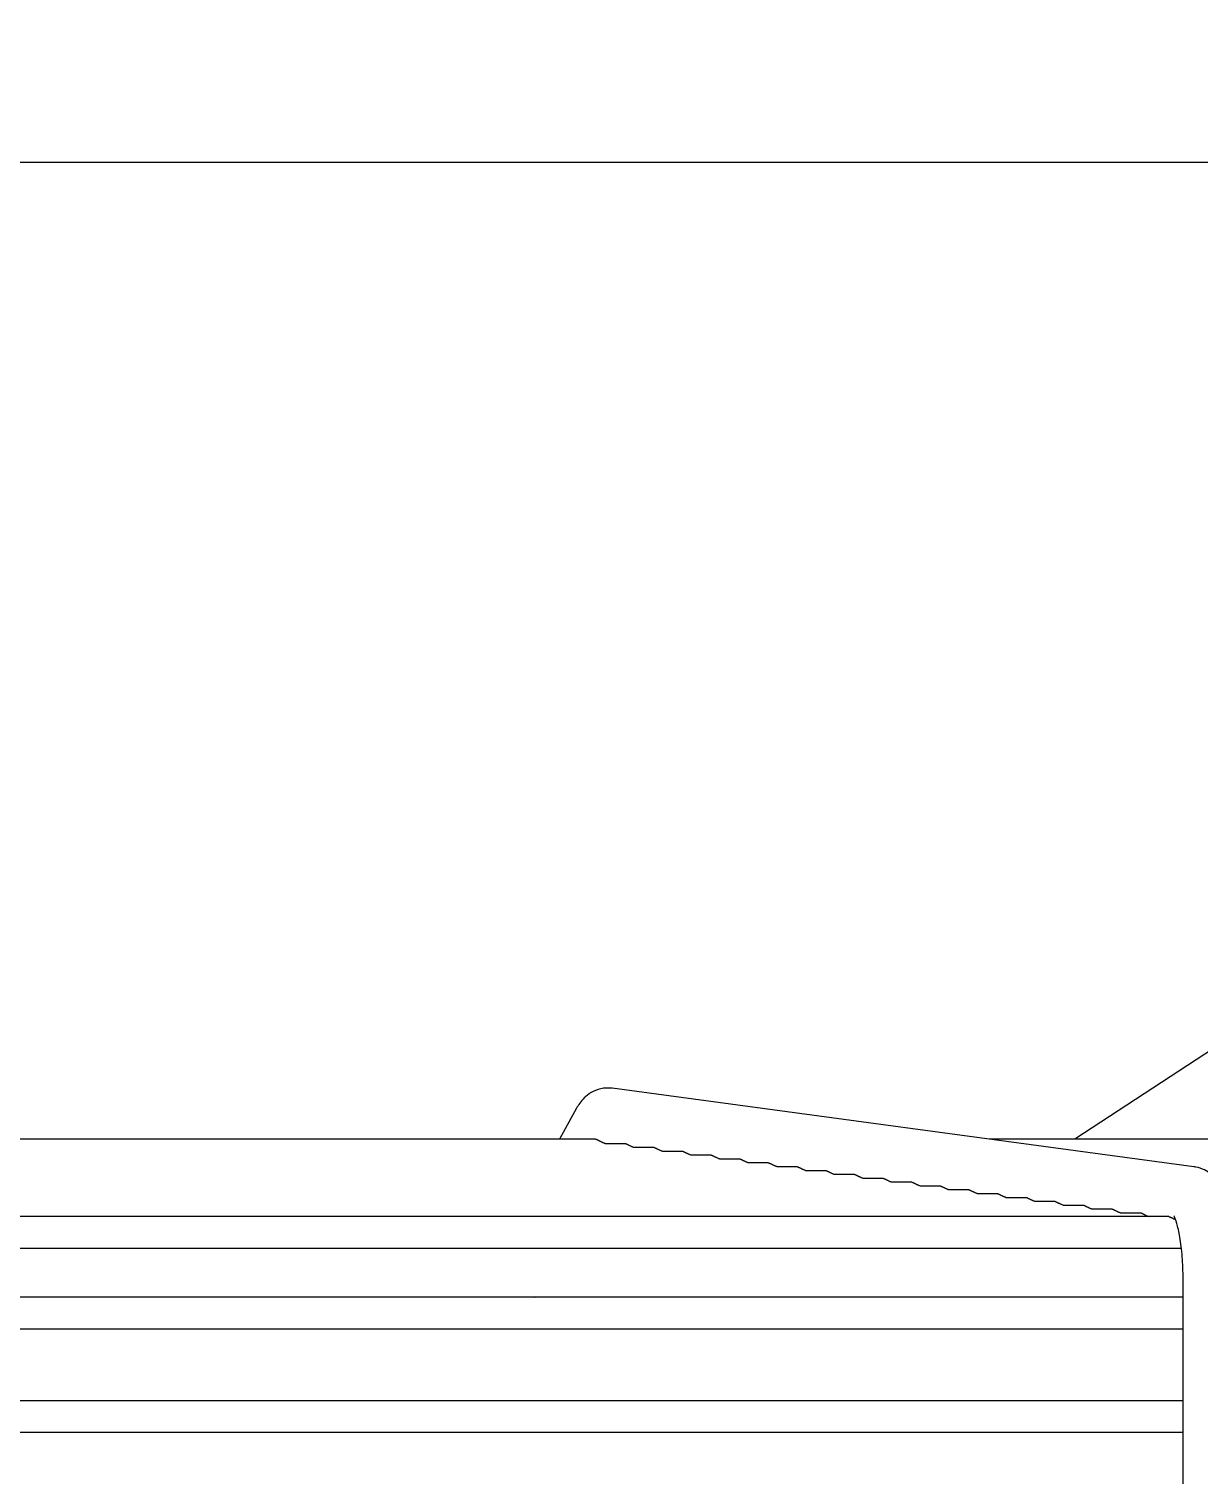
# Model space of a CAD drawing. Header units: millimetres. Extents: x 16200 to 32328, y 18593 to 29476.
# Drawn here: x 16529.76 to 16533.85, y 18986.1 to 18991.16 of the extents above; entities that cross this region are included whole.
import ezdxf

# ---------------------------------------------------------------- set-up
doc = ezdxf.new("R2010")
doc.units = ezdxf.units.MM
doc.header["$LTSCALE"] = 5
doc.layers.add('UNIT', color=6, linetype='Continuous')
doc.styles.add('SUBMITTAL', font='romans.shx', dxfattribs={"width": 0.75})
doc.dimstyles.new('SUBMITTAL', dxfattribs={"dimtxt": 0.09375, "dimasz": 0.09375, "dimexe": 0.03125, "dimexo": 0.0625, "dimgap": 0.0625, "dimtad": 0, "dimdec": 4, "dimzin": 4, "dimdsep": 46, "dimlunit": 4, "dimtxsty": 'SUBMITTAL', "dimcen": 0.09375, "dimclre": 6, "dimadec": 0, "dimazin": 0, "dimtfac": 1, "dimtdec": 0, "dimtofl": 0, "dimtmove": 0, "dimatfit": 3, "dimfxl": 0, "dimfrac": 2, "dimtolj": 1, "dimtzin": 4, "dimarcsym": 0})

msp = doc.modelspace()

# ---------------------------------------------------------------- linework, layer by layer
at = {"layer": 'UNIT'}
for p, q in [((16524.6977, 18990.6942), (16534.7771, 18990.6942)), ((16534.3524, 18987.8889), (16533.4155, 18987.2749)), ((16533.8322, 18987.1783), (16531.7967, 18987.4529)), ((16531.6719, 18987.383), (16531.6119, 18987.2749)), ((16531.7387, 18987.2749), (16527.7361, 18987.2749)), ((16531.7722, 18987.2601), (16531.8406, 18987.2601)), ((16531.8721, 18987.2466), (16531.9408, 18987.2466)), ((16531.9723, 18987.2331), (16532.041, 18987.2331)), ((16534.6216, 18987.2749), (16533.116, 18987.2749)), ((16532.0725, 18987.2196), (16532.1412, 18987.2196)), ((16532.1727, 18987.2061), (16532.2416, 18987.2061)), ((16532.2729, 18987.1926), (16532.3417, 18987.1926)), ((16532.3731, 18987.1791), (16532.4419, 18987.1791)), ((16532.4732, 18987.1657), (16532.5421, 18987.1657)), ((16532.5734, 18987.1522), (16532.6424, 18987.1522)), ((16532.6736, 18987.1387), (16532.7426, 18987.1387)), ((16532.7738, 18987.1252), (16532.8428, 18987.1252)), ((16532.874, 18987.1117), (16532.943, 18987.1117)), ((16532.9742, 18987.0982), (16533.0433, 18987.0982)), ((16533.0743, 18987.0847), (16533.1435, 18987.0847)), ((16533.1745, 18987.0712), (16533.2437, 18987.0712)), ((16533.2747, 18987.0577), (16533.3439, 18987.0577)), ((16533.3749, 18987.0442), (16533.4442, 18987.0442)), ((16533.4751, 18987.0307), (16533.5444, 18987.0307)), ((16533.7448, 18987.0037), (16525.7299, 18987.0037)), ((16533.5753, 18987.0172), (16533.6446, 18987.0172)), ((16525.6863, 18986.8935), (16533.7885, 18986.8935)), ((16533.7943, 18984.3163), (16533.7943, 18986.7856)), ((16533.7943, 18986.7218), (16525.6804, 18986.7218)), ((16533.0157, 18986.7232), (16533.0157, 18986.7218)), ((16525.6804, 18986.6115), (16533.7943, 18986.6115)), ((16533.7943, 18986.3596), (16525.6804, 18986.3596)), ((16525.6804, 18986.2493), (16533.7943, 18986.2493))]:
    msp.add_line(p, q, dxfattribs=at)
for centre, start, end in [((16530.8925, 18986.73), 353.9901, 355.0051), ((16531.6799, 18986.73), 184.9949, 186.0099)]:
    msp.add_arc(centre, 0.0787, start, end, dxfattribs=at)
for major_axis, start_param, end_param in [((-0.0861, 0.0478), 1.366612, 1.389255), ((0.0861, -0.0478), 6.024051, 6.046695)]:
    msp.add_ellipse((16531.4538, 18986.7872), major_axis=major_axis, ratio=0.875426, start_param=start_param, end_param=end_param, dxfattribs=at)
for points, knots in [([(16531.7967, 18987.4529), (16531.7835, 18987.4547), (16531.7694, 18987.454), (16531.7438, 18987.4482), (16531.7323, 18987.4432), (16531.7133, 18987.4319), (16531.7056, 18987.4256), (16531.6929, 18987.4132), (16531.6877, 18987.407), (16531.6789, 18987.3949), (16531.6752, 18987.389), (16531.6719, 18987.3831), (16531.6719, 18987.383), (16531.6719, 18987.383)], [3.1066861, 3.1066861, 3.1066861, 3.1066861, 3.1999885, 3.1999885, 3.2942363, 3.2942363, 3.388484, 3.388484, 3.4827318, 3.4827318, 3.5769796, 3.5769796, 3.577925, 3.577925, 3.577925, 3.577925]), ([(16531.7387, 18987.2749), (16531.7387, 18987.2749), (16531.7387, 18987.2749), (16531.7388, 18987.2749), (16531.739, 18987.2749), (16531.7392, 18987.2748), (16531.7395, 18987.2748), (16531.7398, 18987.2747), (16531.7402, 18987.2746), (16531.7406, 18987.2745), (16531.7409, 18987.2744), (16531.7413, 18987.2742), (16531.7418, 18987.2741), (16531.7422, 18987.2739), (16531.7427, 18987.2737), (16531.7432, 18987.2734), (16531.7438, 18987.2732), (16531.7443, 18987.273), (16531.7449, 18987.2727), (16531.7455, 18987.2724), (16531.7461, 18987.2721), (16531.7468, 18987.2717), (16531.7475, 18987.2714), (16531.7482, 18987.2711), (16531.7489, 18987.2707), (16531.7497, 18987.2703), (16531.7505, 18987.2699), (16531.7513, 18987.2695), (16531.7521, 18987.2691), (16531.753, 18987.2686), (16531.7539, 18987.2682), (16531.7548, 18987.2677), (16531.7558, 18987.2672), (16531.7568, 18987.2667), (16531.7578, 18987.2662), (16531.7589, 18987.2657), (16531.76, 18987.2652), (16531.7611, 18987.2647), (16531.7622, 18987.2642), (16531.7634, 18987.2636), (16531.7646, 18987.2631), (16531.7659, 18987.2626), (16531.7672, 18987.262), (16531.7685, 18987.2615), (16531.7699, 18987.261), (16531.7713, 18987.2605), (16531.7716, 18987.2603), (16531.7719, 18987.2602), (16531.7722, 18987.2601)], [0.4847824, 0.4847824, 0.4847824, 0.4847824, 0.4878049, 0.4878049, 0.4878049, 0.5121951, 0.5121951, 0.5121951, 0.5365854, 0.5365854, 0.5365854, 0.5609756, 0.5609756, 0.5609756, 0.5853659, 0.5853659, 0.5853659, 0.6097561, 0.6097561, 0.6097561, 0.6341463, 0.6341463, 0.6341463, 0.6585366, 0.6585366, 0.6585366, 0.6829268, 0.6829268, 0.6829268, 0.7073171, 0.7073171, 0.7073171, 0.7317073, 0.7317073, 0.7317073, 0.7560976, 0.7560976, 0.7560976, 0.7804878, 0.7804878, 0.7804878, 0.804878, 0.804878, 0.804878, 0.8292683, 0.8292683, 0.8292683, 0.834397, 0.834397, 0.834397, 0.834397]), ([(16531.8406, 18987.2601), (16531.8406, 18987.2601), (16531.8406, 18987.2601), (16531.8407, 18987.2601), (16531.8409, 18987.2601), (16531.8411, 18987.2601), (16531.8414, 18987.26), (16531.8417, 18987.26), (16531.8421, 18987.2599), (16531.8424, 18987.2598), (16531.8428, 18987.2596), (16531.8432, 18987.2595), (16531.8436, 18987.2593), (16531.844, 18987.2592), (16531.8445, 18987.259), (16531.845, 18987.2588), (16531.8455, 18987.2585), (16531.8461, 18987.2583), (16531.8466, 18987.258), (16531.8472, 18987.2578), (16531.8478, 18987.2575), (16531.8485, 18987.2572), (16531.8491, 18987.2569), (16531.8498, 18987.2565), (16531.8506, 18987.2562), (16531.8513, 18987.2558), (16531.852, 18987.2554), (16531.8529, 18987.255), (16531.8537, 18987.2546), (16531.8545, 18987.2542), (16531.8554, 18987.2538), (16531.8563, 18987.2534), (16531.8572, 18987.2529), (16531.8582, 18987.2524), (16531.8592, 18987.252), (16531.8602, 18987.2515), (16531.8613, 18987.251), (16531.8624, 18987.2505), (16531.8635, 18987.25), (16531.8647, 18987.2495), (16531.8659, 18987.249), (16531.8671, 18987.2485), (16531.8684, 18987.248), (16531.8696, 18987.2476), (16531.8708, 18987.2471), (16531.8721, 18987.2466)], [0.4842301, 0.4842301, 0.4842301, 0.4842301, 0.4878049, 0.4878049, 0.4878049, 0.5121951, 0.5121951, 0.5121951, 0.5365854, 0.5365854, 0.5365854, 0.5609756, 0.5609756, 0.5609756, 0.5853659, 0.5853659, 0.5853659, 0.6097561, 0.6097561, 0.6097561, 0.6341463, 0.6341463, 0.6341463, 0.6585366, 0.6585366, 0.6585366, 0.6829268, 0.6829268, 0.6829268, 0.7073171, 0.7073171, 0.7073171, 0.7317073, 0.7317073, 0.7317073, 0.7560976, 0.7560976, 0.7560976, 0.7804878, 0.7804878, 0.7804878, 0.804878, 0.804878, 0.804878, 0.8279727, 0.8279727, 0.8279727, 0.8279727]), ([(16531.9408, 18987.2466), (16531.9408, 18987.2466), (16531.9409, 18987.2466), (16531.9409, 18987.2466), (16531.9411, 18987.2466), (16531.9414, 18987.2466), (16531.9417, 18987.2465), (16531.942, 18987.2465), (16531.9423, 18987.2464), (16531.9426, 18987.2463), (16531.943, 18987.2461), (16531.9434, 18987.246), (16531.9438, 18987.2458), (16531.9443, 18987.2457), (16531.9447, 18987.2455), (16531.9452, 18987.2453), (16531.9458, 18987.245), (16531.9463, 18987.2448), (16531.9469, 18987.2445), (16531.9474, 18987.2443), (16531.9481, 18987.244), (16531.9487, 18987.2437), (16531.9494, 18987.2433), (16531.9501, 18987.243), (16531.9508, 18987.2427), (16531.9515, 18987.2423), (16531.9523, 18987.2419), (16531.9531, 18987.2415), (16531.9539, 18987.2411), (16531.9547, 18987.2407), (16531.9556, 18987.2403), (16531.9565, 18987.2398), (16531.9575, 18987.2394), (16531.9585, 18987.2389), (16531.9594, 18987.2385), (16531.9605, 18987.238), (16531.9616, 18987.2375), (16531.9626, 18987.237), (16531.9638, 18987.2365), (16531.9649, 18987.236), (16531.9661, 18987.2355), (16531.9673, 18987.235), (16531.9686, 18987.2345), (16531.9698, 18987.2341), (16531.971, 18987.2336), (16531.9723, 18987.2331)], [0.4842433, 0.4842433, 0.4842433, 0.4842433, 0.4878049, 0.4878049, 0.4878049, 0.5121951, 0.5121951, 0.5121951, 0.5365854, 0.5365854, 0.5365854, 0.5609756, 0.5609756, 0.5609756, 0.5853659, 0.5853659, 0.5853659, 0.6097561, 0.6097561, 0.6097561, 0.6341463, 0.6341463, 0.6341463, 0.6585366, 0.6585366, 0.6585366, 0.6829268, 0.6829268, 0.6829268, 0.7073171, 0.7073171, 0.7073171, 0.7317073, 0.7317073, 0.7317073, 0.7560976, 0.7560976, 0.7560976, 0.7804878, 0.7804878, 0.7804878, 0.804878, 0.804878, 0.804878, 0.8276206, 0.8276206, 0.8276206, 0.8276206]), ([(16532.041, 18987.2331), (16532.0411, 18987.2331), (16532.0411, 18987.2331), (16532.0411, 18987.2331), (16532.0413, 18987.2331), (16532.0416, 18987.2331), (16532.0419, 18987.233), (16532.0422, 18987.233), (16532.0425, 18987.2329), (16532.0429, 18987.2328), (16532.0432, 18987.2326), (16532.0436, 18987.2325), (16532.0441, 18987.2323), (16532.0445, 18987.2322), (16532.045, 18987.232), (16532.0455, 18987.2318), (16532.046, 18987.2315), (16532.0465, 18987.2313), (16532.0471, 18987.231), (16532.0477, 18987.2308), (16532.0483, 18987.2305), (16532.0489, 18987.2302), (16532.0496, 18987.2298), (16532.0503, 18987.2295), (16532.051, 18987.2292), (16532.0517, 18987.2288), (16532.0525, 18987.2284), (16532.0533, 18987.228), (16532.0541, 18987.2276), (16532.055, 18987.2272), (16532.0559, 18987.2268), (16532.0568, 18987.2263), (16532.0577, 18987.2259), (16532.0587, 18987.2254), (16532.0597, 18987.225), (16532.0607, 18987.2245), (16532.0618, 18987.224), (16532.0629, 18987.2235), (16532.064, 18987.223), (16532.0652, 18987.2225), (16532.0663, 18987.222), (16532.0676, 18987.2215), (16532.0689, 18987.221), (16532.07, 18987.2206), (16532.0712, 18987.2201), (16532.0725, 18987.2196)], [0.4842566, 0.4842566, 0.4842566, 0.4842566, 0.4878049, 0.4878049, 0.4878049, 0.5121951, 0.5121951, 0.5121951, 0.5365854, 0.5365854, 0.5365854, 0.5609756, 0.5609756, 0.5609756, 0.5853659, 0.5853659, 0.5853659, 0.6097561, 0.6097561, 0.6097561, 0.6341463, 0.6341463, 0.6341463, 0.6585366, 0.6585366, 0.6585366, 0.6829268, 0.6829268, 0.6829268, 0.7073171, 0.7073171, 0.7073171, 0.7317073, 0.7317073, 0.7317073, 0.7560976, 0.7560976, 0.7560976, 0.7804878, 0.7804878, 0.7804878, 0.804878, 0.804878, 0.804878, 0.827268, 0.827268, 0.827268, 0.827268]), ([(16532.1412, 18987.2196), (16532.1413, 18987.2196), (16532.1413, 18987.2196), (16532.1413, 18987.2196), (16532.1416, 18987.2196), (16532.1418, 18987.2196), (16532.1421, 18987.2195), (16532.1424, 18987.2195), (16532.1427, 18987.2194), (16532.1431, 18987.2193), (16532.1435, 18987.2192), (16532.1439, 18987.219), (16532.1443, 18987.2188), (16532.1447, 18987.2187), (16532.1452, 18987.2185), (16532.1457, 18987.2183), (16532.1462, 18987.218), (16532.1467, 18987.2178), (16532.1473, 18987.2175), (16532.1479, 18987.2173), (16532.1485, 18987.217), (16532.1492, 18987.2167), (16532.1498, 18987.2163), (16532.1505, 18987.216), (16532.1512, 18987.2157), (16532.152, 18987.2153), (16532.1527, 18987.2149), (16532.1536, 18987.2145), (16532.1544, 18987.2141), (16532.1552, 18987.2137), (16532.1561, 18987.2133), (16532.157, 18987.2128), (16532.1579, 18987.2124), (16532.1589, 18987.2119), (16532.1599, 18987.2115), (16532.1609, 18987.211), (16532.162, 18987.2105), (16532.1631, 18987.21), (16532.1642, 18987.2095), (16532.1654, 18987.209), (16532.1666, 18987.2085), (16532.1678, 18987.208), (16532.1691, 18987.2075), (16532.1703, 18987.207), (16532.1715, 18987.2066), (16532.1727, 18987.2061)], [0.48427, 0.48427, 0.48427, 0.48427, 0.4878049, 0.4878049, 0.4878049, 0.5121951, 0.5121951, 0.5121951, 0.5365854, 0.5365854, 0.5365854, 0.5609756, 0.5609756, 0.5609756, 0.5853659, 0.5853659, 0.5853659, 0.6097561, 0.6097561, 0.6097561, 0.6341463, 0.6341463, 0.6341463, 0.6585366, 0.6585366, 0.6585366, 0.6829268, 0.6829268, 0.6829268, 0.7073171, 0.7073171, 0.7073171, 0.7317073, 0.7317073, 0.7317073, 0.7560976, 0.7560976, 0.7560976, 0.7804878, 0.7804878, 0.7804878, 0.804878, 0.804878, 0.804878, 0.8269153, 0.8269153, 0.8269153, 0.8269153]), ([(16532.2415, 18987.2061), (16532.2415, 18987.2061), (16532.2415, 18987.2061), (16532.2416, 18987.2061), (16532.2418, 18987.2061), (16532.242, 18987.2061), (16532.2423, 18987.206), (16532.2426, 18987.206), (16532.243, 18987.2059), (16532.2433, 18987.2058), (16532.2437, 18987.2057), (16532.2441, 18987.2055), (16532.2445, 18987.2053), (16532.245, 18987.2052), (16532.2454, 18987.205), (16532.2459, 18987.2048), (16532.2464, 18987.2045), (16532.247, 18987.2043), (16532.2476, 18987.204), (16532.2481, 18987.2038), (16532.2487, 18987.2035), (16532.2494, 18987.2032), (16532.2501, 18987.2028), (16532.2507, 18987.2025), (16532.2515, 18987.2022), (16532.2522, 18987.2018), (16532.253, 18987.2014), (16532.2538, 18987.201), (16532.2546, 18987.2006), (16532.2554, 18987.2002), (16532.2563, 18987.1998), (16532.2572, 18987.1993), (16532.2582, 18987.1989), (16532.2592, 18987.1984), (16532.2601, 18987.198), (16532.2612, 18987.1975), (16532.2623, 18987.197), (16532.2633, 18987.1965), (16532.2645, 18987.196), (16532.2656, 18987.1955), (16532.2668, 18987.195), (16532.2681, 18987.1945), (16532.2693, 18987.194), (16532.2705, 18987.1935), (16532.2717, 18987.1931), (16532.2729, 18987.1926)], [0.4842834, 0.4842834, 0.4842834, 0.4842834, 0.4878049, 0.4878049, 0.4878049, 0.5121951, 0.5121951, 0.5121951, 0.5365854, 0.5365854, 0.5365854, 0.5609756, 0.5609756, 0.5609756, 0.5853659, 0.5853659, 0.5853659, 0.6097561, 0.6097561, 0.6097561, 0.6341463, 0.6341463, 0.6341463, 0.6585366, 0.6585366, 0.6585366, 0.6829268, 0.6829268, 0.6829268, 0.7073171, 0.7073171, 0.7073171, 0.7317073, 0.7317073, 0.7317073, 0.7560976, 0.7560976, 0.7560976, 0.7804878, 0.7804878, 0.7804878, 0.804878, 0.804878, 0.804878, 0.8265624, 0.8265624, 0.8265624, 0.8265624]), ([(16532.3417, 18987.1926), (16532.3417, 18987.1926), (16532.3418, 18987.1926), (16532.3418, 18987.1926), (16532.342, 18987.1926), (16532.3423, 18987.1926), (16532.3426, 18987.1925), (16532.3429, 18987.1925), (16532.3432, 18987.1924), (16532.3435, 18987.1923), (16532.3439, 18987.1922), (16532.3443, 18987.192), (16532.3447, 18987.1919), (16532.3452, 18987.1917), (16532.3456, 18987.1915), (16532.3462, 18987.1913), (16532.3467, 18987.1911), (16532.3472, 18987.1908), (16532.3478, 18987.1905), (16532.3484, 18987.1903), (16532.349, 18987.19), (16532.3496, 18987.1897), (16532.3503, 18987.1893), (16532.351, 18987.189), (16532.3517, 18987.1887), (16532.3524, 18987.1883), (16532.3532, 18987.1879), (16532.354, 18987.1875), (16532.3548, 18987.1871), (16532.3557, 18987.1867), (16532.3566, 18987.1863), (16532.3575, 18987.1858), (16532.3584, 18987.1854), (16532.3594, 18987.1849), (16532.3604, 18987.1844), (16532.3614, 18987.184), (16532.3625, 18987.1835), (16532.3636, 18987.183), (16532.3647, 18987.1825), (16532.3659, 18987.182), (16532.3671, 18987.1815), (16532.3683, 18987.181), (16532.3696, 18987.1805), (16532.3707, 18987.18), (16532.3719, 18987.1796), (16532.3731, 18987.1791)], [0.484297, 0.484297, 0.484297, 0.484297, 0.4878049, 0.4878049, 0.4878049, 0.5121951, 0.5121951, 0.5121951, 0.5365854, 0.5365854, 0.5365854, 0.5609756, 0.5609756, 0.5609756, 0.5853659, 0.5853659, 0.5853659, 0.6097561, 0.6097561, 0.6097561, 0.6341463, 0.6341463, 0.6341463, 0.6585366, 0.6585366, 0.6585366, 0.6829268, 0.6829268, 0.6829268, 0.7073171, 0.7073171, 0.7073171, 0.7317073, 0.7317073, 0.7317073, 0.7560976, 0.7560976, 0.7560976, 0.7804878, 0.7804878, 0.7804878, 0.804878, 0.804878, 0.804878, 0.8262097, 0.8262097, 0.8262097, 0.8262097]), ([(16532.4419, 18987.1791), (16532.4419, 18987.1791), (16532.442, 18987.1791), (16532.442, 18987.1791), (16532.4422, 18987.1791), (16532.4425, 18987.1791), (16532.4428, 18987.179), (16532.4431, 18987.179), (16532.4434, 18987.1789), (16532.4438, 18987.1788), (16532.4441, 18987.1787), (16532.4445, 18987.1785), (16532.445, 18987.1784), (16532.4454, 18987.1782), (16532.4459, 18987.178), (16532.4464, 18987.1778), (16532.4469, 18987.1776), (16532.4474, 18987.1773), (16532.448, 18987.177), (16532.4486, 18987.1768), (16532.4492, 18987.1765), (16532.4499, 18987.1762), (16532.4505, 18987.1758), (16532.4512, 18987.1755), (16532.4519, 18987.1751), (16532.4527, 18987.1748), (16532.4534, 18987.1744), (16532.4542, 18987.174), (16532.4551, 18987.1736), (16532.4559, 18987.1732), (16532.4568, 18987.1728), (16532.4577, 18987.1723), (16532.4586, 18987.1719), (16532.4596, 18987.1714), (16532.4606, 18987.1709), (16532.4617, 18987.1705), (16532.4627, 18987.17), (16532.4638, 18987.1695), (16532.4649, 18987.169), (16532.4661, 18987.1685), (16532.4673, 18987.168), (16532.4685, 18987.1675), (16532.4698, 18987.167), (16532.4709, 18987.1665), (16532.4721, 18987.1661), (16532.4732, 18987.1657)], [0.4843105, 0.4843105, 0.4843105, 0.4843105, 0.4878049, 0.4878049, 0.4878049, 0.5121951, 0.5121951, 0.5121951, 0.5365854, 0.5365854, 0.5365854, 0.5609756, 0.5609756, 0.5609756, 0.5853659, 0.5853659, 0.5853659, 0.6097561, 0.6097561, 0.6097561, 0.6341463, 0.6341463, 0.6341463, 0.6585366, 0.6585366, 0.6585366, 0.6829268, 0.6829268, 0.6829268, 0.7073171, 0.7073171, 0.7073171, 0.7317073, 0.7317073, 0.7317073, 0.7560976, 0.7560976, 0.7560976, 0.7804878, 0.7804878, 0.7804878, 0.804878, 0.804878, 0.804878, 0.8258572, 0.8258572, 0.8258572, 0.8258572]), ([(16533.9912, 18986.7856), (16533.9912, 18986.8185), (16533.9899, 18986.8513), (16533.9847, 18986.9146), (16533.9808, 18986.9451), (16533.9704, 18987.0019), (16533.964, 18987.0283), (16533.9474, 18987.0769), (16533.9379, 18987.0993), (16533.9141, 18987.132), (16533.905, 18987.1425), (16533.8789, 18987.1629), (16533.8607, 18987.173), (16533.8366, 18987.1776), (16533.8344, 18987.178), (16533.8322, 18987.1783)], [1.570796, 1.570796, 1.570796, 1.570796, 1.877974, 1.877974, 2.185152, 2.185152, 2.49233, 2.49233, 2.799508, 2.799508, 2.940974, 2.940974, 3.091858, 3.091858, 3.106686, 3.106686, 3.106686, 3.106686]), ([(16532.5421, 18987.1657), (16532.5422, 18987.1657), (16532.5422, 18987.1657), (16532.5422, 18987.1657), (16532.5425, 18987.1656), (16532.5427, 18987.1656), (16532.543, 18987.1655), (16532.5433, 18987.1655), (16532.5436, 18987.1654), (16532.544, 18987.1653), (16532.5444, 18987.1652), (16532.5448, 18987.165), (16532.5452, 18987.1649), (16532.5456, 18987.1647), (16532.5461, 18987.1645), (16532.5466, 18987.1643), (16532.5471, 18987.1641), (16532.5477, 18987.1638), (16532.5482, 18987.1635), (16532.5488, 18987.1633), (16532.5494, 18987.163), (16532.5501, 18987.1627), (16532.5507, 18987.1623), (16532.5514, 18987.162), (16532.5522, 18987.1616), (16532.5529, 18987.1613), (16532.5537, 18987.1609), (16532.5545, 18987.1605), (16532.5553, 18987.1601), (16532.5561, 18987.1597), (16532.557, 18987.1593), (16532.5579, 18987.1588), (16532.5589, 18987.1584), (16532.5599, 18987.1579), (16532.5608, 18987.1574), (16532.5619, 18987.1569), (16532.563, 18987.1565), (16532.564, 18987.156), (16532.5652, 18987.1555), (16532.5664, 18987.155), (16532.5675, 18987.1545), (16532.5688, 18987.154), (16532.5701, 18987.1534), (16532.5711, 18987.153), (16532.5723, 18987.1526), (16532.5734, 18987.1522)], [0.484326, 0.484326, 0.484326, 0.484326, 0.4878049, 0.4878049, 0.4878049, 0.5121951, 0.5121951, 0.5121951, 0.5365854, 0.5365854, 0.5365854, 0.5609756, 0.5609756, 0.5609756, 0.5853659, 0.5853659, 0.5853659, 0.6097561, 0.6097561, 0.6097561, 0.6341463, 0.6341463, 0.6341463, 0.6585366, 0.6585366, 0.6585366, 0.6829268, 0.6829268, 0.6829268, 0.7073171, 0.7073171, 0.7073171, 0.7317073, 0.7317073, 0.7317073, 0.7560976, 0.7560976, 0.7560976, 0.7804878, 0.7804878, 0.7804878, 0.804878, 0.804878, 0.804878, 0.8255542, 0.8255542, 0.8255542, 0.8255542]), ([(16532.6424, 18987.1522), (16532.6424, 18987.1522), (16532.6424, 18987.1522), (16532.6425, 18987.1522), (16532.6427, 18987.1521), (16532.6429, 18987.1521), (16532.6432, 18987.1521), (16532.6435, 18987.152), (16532.6439, 18987.1519), (16532.6442, 18987.1518), (16532.6446, 18987.1517), (16532.645, 18987.1515), (16532.6454, 18987.1514), (16532.6459, 18987.1512), (16532.6463, 18987.151), (16532.6468, 18987.1508), (16532.6473, 18987.1506), (16532.6479, 18987.1503), (16532.6485, 18987.15), (16532.649, 18987.1498), (16532.6497, 18987.1495), (16532.6503, 18987.1492), (16532.651, 18987.1488), (16532.6517, 18987.1485), (16532.6524, 18987.1481), (16532.6531, 18987.1478), (16532.6539, 18987.1474), (16532.6547, 18987.147), (16532.6555, 18987.1466), (16532.6564, 18987.1462), (16532.6573, 18987.1457), (16532.6582, 18987.1453), (16532.6591, 18987.1449), (16532.6601, 18987.1444), (16532.6611, 18987.1439), (16532.6621, 18987.1434), (16532.6632, 18987.1429), (16532.6643, 18987.1425), (16532.6654, 18987.142), (16532.6666, 18987.1415), (16532.6678, 18987.1409), (16532.669, 18987.1404), (16532.6703, 18987.1399), (16532.6714, 18987.1395), (16532.6725, 18987.1391), (16532.6736, 18987.1387)], [0.48434, 0.48434, 0.48434, 0.48434, 0.4878049, 0.4878049, 0.4878049, 0.5121951, 0.5121951, 0.5121951, 0.5365854, 0.5365854, 0.5365854, 0.5609756, 0.5609756, 0.5609756, 0.5853659, 0.5853659, 0.5853659, 0.6097561, 0.6097561, 0.6097561, 0.6341463, 0.6341463, 0.6341463, 0.6585366, 0.6585366, 0.6585366, 0.6829268, 0.6829268, 0.6829268, 0.7073171, 0.7073171, 0.7073171, 0.7317073, 0.7317073, 0.7317073, 0.7560976, 0.7560976, 0.7560976, 0.7804878, 0.7804878, 0.7804878, 0.804878, 0.804878, 0.804878, 0.8252026, 0.8252026, 0.8252026, 0.8252026]), ([(16532.7426, 18987.1387), (16532.7426, 18987.1387), (16532.7427, 18987.1387), (16532.7427, 18987.1387), (16532.7429, 18987.1387), (16532.7432, 18987.1386), (16532.7435, 18987.1386), (16532.7438, 18987.1385), (16532.7441, 18987.1384), (16532.7444, 18987.1383), (16532.7448, 18987.1382), (16532.7452, 18987.138), (16532.7456, 18987.1379), (16532.7461, 18987.1377), (16532.7466, 18987.1375), (16532.7471, 18987.1373), (16532.7476, 18987.1371), (16532.7481, 18987.1368), (16532.7487, 18987.1365), (16532.7493, 18987.1363), (16532.7499, 18987.136), (16532.7505, 18987.1357), (16532.7512, 18987.1353), (16532.7519, 18987.135), (16532.7526, 18987.1346), (16532.7534, 18987.1343), (16532.7541, 18987.1339), (16532.7549, 18987.1335), (16532.7558, 18987.1331), (16532.7566, 18987.1327), (16532.7575, 18987.1322), (16532.7584, 18987.1318), (16532.7593, 18987.1313), (16532.7603, 18987.1309), (16532.7613, 18987.1304), (16532.7624, 18987.1299), (16532.7634, 18987.1294), (16532.7645, 18987.1289), (16532.7656, 18987.1284), (16532.7668, 18987.1279), (16532.768, 18987.1274), (16532.7692, 18987.1269), (16532.7705, 18987.1264), (16532.7716, 18987.126), (16532.7727, 18987.1256), (16532.7738, 18987.1252)], [0.484354, 0.484354, 0.484354, 0.484354, 0.4878049, 0.4878049, 0.4878049, 0.5121951, 0.5121951, 0.5121951, 0.5365854, 0.5365854, 0.5365854, 0.5609756, 0.5609756, 0.5609756, 0.5853659, 0.5853659, 0.5853659, 0.6097561, 0.6097561, 0.6097561, 0.6341463, 0.6341463, 0.6341463, 0.6585366, 0.6585366, 0.6585366, 0.6829268, 0.6829268, 0.6829268, 0.7073171, 0.7073171, 0.7073171, 0.7317073, 0.7317073, 0.7317073, 0.7560976, 0.7560976, 0.7560976, 0.7804878, 0.7804878, 0.7804878, 0.804878, 0.804878, 0.804878, 0.8248515, 0.8248515, 0.8248515, 0.8248515]), ([(16532.8428, 18987.1252), (16532.8428, 18987.1252), (16532.8429, 18987.1252), (16532.8429, 18987.1252), (16532.8431, 18987.1252), (16532.8434, 18987.1251), (16532.8437, 18987.1251), (16532.844, 18987.125), (16532.8443, 18987.1249), (16532.8447, 18987.1248), (16532.845, 18987.1247), (16532.8454, 18987.1245), (16532.8459, 18987.1244), (16532.8463, 18987.1242), (16532.8468, 18987.124), (16532.8473, 18987.1238), (16532.8478, 18987.1236), (16532.8483, 18987.1233), (16532.8489, 18987.123), (16532.8495, 18987.1228), (16532.8501, 18987.1225), (16532.8508, 18987.1222), (16532.8514, 18987.1218), (16532.8521, 18987.1215), (16532.8529, 18987.1211), (16532.8536, 18987.1208), (16532.8544, 18987.1204), (16532.8552, 18987.12), (16532.856, 18987.1196), (16532.8568, 18987.1192), (16532.8577, 18987.1187), (16532.8586, 18987.1183), (16532.8596, 18987.1178), (16532.8606, 18987.1174), (16532.8616, 18987.1169), (16532.8626, 18987.1164), (16532.8637, 18987.1159), (16532.8648, 18987.1154), (16532.8659, 18987.1149), (16532.8671, 18987.1144), (16532.8683, 18987.1139), (16532.8695, 18987.1134), (16532.8708, 18987.1129), (16532.8718, 18987.1125), (16532.8729, 18987.1121), (16532.874, 18987.1117)], [0.484368, 0.484368, 0.484368, 0.484368, 0.4878049, 0.4878049, 0.4878049, 0.5121951, 0.5121951, 0.5121951, 0.5365854, 0.5365854, 0.5365854, 0.5609756, 0.5609756, 0.5609756, 0.5853659, 0.5853659, 0.5853659, 0.6097561, 0.6097561, 0.6097561, 0.6341463, 0.6341463, 0.6341463, 0.6585366, 0.6585366, 0.6585366, 0.6829268, 0.6829268, 0.6829268, 0.7073171, 0.7073171, 0.7073171, 0.7317073, 0.7317073, 0.7317073, 0.7560976, 0.7560976, 0.7560976, 0.7804878, 0.7804878, 0.7804878, 0.804878, 0.804878, 0.804878, 0.824501, 0.824501, 0.824501, 0.824501]), ([(16532.943, 18987.1117), (16532.9431, 18987.1117), (16532.9431, 18987.1117), (16532.9431, 18987.1117), (16532.9434, 18987.1117), (16532.9436, 18987.1116), (16532.9439, 18987.1116), (16532.9442, 18987.1115), (16532.9445, 18987.1114), (16532.9449, 18987.1113), (16532.9453, 18987.1112), (16532.9457, 18987.111), (16532.9461, 18987.1109), (16532.9465, 18987.1107), (16532.947, 18987.1105), (16532.9475, 18987.1103), (16532.948, 18987.1101), (16532.9486, 18987.1098), (16532.9492, 18987.1095), (16532.9497, 18987.1093), (16532.9504, 18987.109), (16532.951, 18987.1087), (16532.9517, 18987.1083), (16532.9524, 18987.108), (16532.9531, 18987.1076), (16532.9538, 18987.1073), (16532.9546, 18987.1069), (16532.9554, 18987.1065), (16532.9562, 18987.1061), (16532.9571, 18987.1057), (16532.958, 18987.1052), (16532.9589, 18987.1048), (16532.9598, 18987.1043), (16532.9608, 18987.1039), (16532.9618, 18987.1034), (16532.9628, 18987.1029), (16532.9639, 18987.1024), (16532.965, 18987.1019), (16532.9661, 18987.1014), (16532.9673, 18987.1009), (16532.9685, 18987.1004), (16532.9697, 18987.0999), (16532.971, 18987.0994), (16532.972, 18987.099), (16532.9731, 18987.0986), (16532.9742, 18987.0982)], [0.484382, 0.484382, 0.484382, 0.484382, 0.4878049, 0.4878049, 0.4878049, 0.5121951, 0.5121951, 0.5121951, 0.5365854, 0.5365854, 0.5365854, 0.5609756, 0.5609756, 0.5609756, 0.5853659, 0.5853659, 0.5853659, 0.6097561, 0.6097561, 0.6097561, 0.6341463, 0.6341463, 0.6341463, 0.6585366, 0.6585366, 0.6585366, 0.6829268, 0.6829268, 0.6829268, 0.7073171, 0.7073171, 0.7073171, 0.7317073, 0.7317073, 0.7317073, 0.7560976, 0.7560976, 0.7560976, 0.7804878, 0.7804878, 0.7804878, 0.804878, 0.804878, 0.804878, 0.8241512, 0.8241512, 0.8241512, 0.8241512]), ([(16533.0433, 18987.0982), (16533.0433, 18987.0982), (16533.0433, 18987.0982), (16533.0434, 18987.0982), (16533.0436, 18987.0982), (16533.0438, 18987.0981), (16533.0441, 18987.0981), (16533.0444, 18987.098), (16533.0448, 18987.0979), (16533.0451, 18987.0978), (16533.0455, 18987.0977), (16533.0459, 18987.0975), (16533.0463, 18987.0974), (16533.0468, 18987.0972), (16533.0472, 18987.097), (16533.0477, 18987.0968), (16533.0483, 18987.0966), (16533.0488, 18987.0963), (16533.0494, 18987.096), (16533.05, 18987.0958), (16533.0506, 18987.0955), (16533.0512, 18987.0952), (16533.0519, 18987.0948), (16533.0526, 18987.0945), (16533.0533, 18987.0941), (16533.0541, 18987.0938), (16533.0548, 18987.0934), (16533.0556, 18987.093), (16533.0565, 18987.0926), (16533.0573, 18987.0922), (16533.0582, 18987.0917), (16533.0591, 18987.0913), (16533.06, 18987.0908), (16533.061, 18987.0904), (16533.062, 18987.0899), (16533.0631, 18987.0894), (16533.0641, 18987.0889), (16533.0652, 18987.0884), (16533.0664, 18987.0879), (16533.0675, 18987.0874), (16533.0687, 18987.0869), (16533.07, 18987.0864), (16533.0713, 18987.0859), (16533.0723, 18987.0855), (16533.0733, 18987.0851), (16533.0743, 18987.0847)], [0.484396, 0.484396, 0.484396, 0.484396, 0.4878049, 0.4878049, 0.4878049, 0.5121951, 0.5121951, 0.5121951, 0.5365854, 0.5365854, 0.5365854, 0.5609756, 0.5609756, 0.5609756, 0.5853659, 0.5853659, 0.5853659, 0.6097561, 0.6097561, 0.6097561, 0.6341463, 0.6341463, 0.6341463, 0.6585366, 0.6585366, 0.6585366, 0.6829268, 0.6829268, 0.6829268, 0.7073171, 0.7073171, 0.7073171, 0.7317073, 0.7317073, 0.7317073, 0.7560976, 0.7560976, 0.7560976, 0.7804878, 0.7804878, 0.7804878, 0.804878, 0.804878, 0.804878, 0.823802, 0.823802, 0.823802, 0.823802]), ([(16533.1435, 18987.0847), (16533.1435, 18987.0847), (16533.1435, 18987.0847), (16533.1436, 18987.0847), (16533.1438, 18987.0847), (16533.1441, 18987.0846), (16533.1444, 18987.0846), (16533.1447, 18987.0845), (16533.145, 18987.0844), (16533.1453, 18987.0843), (16533.1457, 18987.0842), (16533.1461, 18987.084), (16533.1466, 18987.0839), (16533.147, 18987.0837), (16533.1475, 18987.0835), (16533.148, 18987.0833), (16533.1485, 18987.0831), (16533.149, 18987.0828), (16533.1496, 18987.0825), (16533.1502, 18987.0823), (16533.1508, 18987.082), (16533.1515, 18987.0817), (16533.1521, 18987.0813), (16533.1528, 18987.081), (16533.1535, 18987.0806), (16533.1543, 18987.0803), (16533.1551, 18987.0799), (16533.1559, 18987.0795), (16533.1567, 18987.0791), (16533.1575, 18987.0787), (16533.1584, 18987.0782), (16533.1593, 18987.0778), (16533.1603, 18987.0773), (16533.1613, 18987.0768), (16533.1623, 18987.0764), (16533.1633, 18987.0759), (16533.1644, 18987.0754), (16533.1655, 18987.0749), (16533.1666, 18987.0744), (16533.1678, 18987.0739), (16533.169, 18987.0734), (16533.1702, 18987.0729), (16533.1715, 18987.0724), (16533.1725, 18987.072), (16533.1735, 18987.0716), (16533.1745, 18987.0712)], [0.48441, 0.48441, 0.48441, 0.48441, 0.4878049, 0.4878049, 0.4878049, 0.5121951, 0.5121951, 0.5121951, 0.5365854, 0.5365854, 0.5365854, 0.5609756, 0.5609756, 0.5609756, 0.5853659, 0.5853659, 0.5853659, 0.6097561, 0.6097561, 0.6097561, 0.6341463, 0.6341463, 0.6341463, 0.6585366, 0.6585366, 0.6585366, 0.6829268, 0.6829268, 0.6829268, 0.7073171, 0.7073171, 0.7073171, 0.7317073, 0.7317073, 0.7317073, 0.7560976, 0.7560976, 0.7560976, 0.7804878, 0.7804878, 0.7804878, 0.804878, 0.804878, 0.804878, 0.8234536, 0.8234536, 0.8234536, 0.8234536]), ([(16533.2437, 18987.0712), (16533.2437, 18987.0712), (16533.2438, 18987.0712), (16533.2438, 18987.0712), (16533.244, 18987.0712), (16533.2443, 18987.0711), (16533.2446, 18987.0711), (16533.2449, 18987.071), (16533.2452, 18987.0709), (16533.2456, 18987.0708), (16533.2459, 18987.0707), (16533.2463, 18987.0706), (16533.2468, 18987.0704), (16533.2472, 18987.0702), (16533.2477, 18987.07), (16533.2482, 18987.0698), (16533.2487, 18987.0696), (16533.2493, 18987.0693), (16533.2498, 18987.069), (16533.2504, 18987.0688), (16533.251, 18987.0685), (16533.2517, 18987.0682), (16533.2524, 18987.0678), (16533.253, 18987.0675), (16533.2538, 18987.0671), (16533.2545, 18987.0668), (16533.2553, 18987.0664), (16533.2561, 18987.066), (16533.2569, 18987.0656), (16533.2578, 18987.0652), (16533.2587, 18987.0647), (16533.2596, 18987.0643), (16533.2605, 18987.0638), (16533.2615, 18987.0633), (16533.2625, 18987.0629), (16533.2635, 18987.0624), (16533.2646, 18987.0619), (16533.2657, 18987.0614), (16533.2668, 18987.0609), (16533.268, 18987.0604), (16533.2692, 18987.0599), (16533.2704, 18987.0594), (16533.2717, 18987.0588), (16533.2727, 18987.0585), (16533.2737, 18987.0581), (16533.2747, 18987.0577)], [0.4844239, 0.4844239, 0.4844239, 0.4844239, 0.4878049, 0.4878049, 0.4878049, 0.5121951, 0.5121951, 0.5121951, 0.5365854, 0.5365854, 0.5365854, 0.5609756, 0.5609756, 0.5609756, 0.5853659, 0.5853659, 0.5853659, 0.6097561, 0.6097561, 0.6097561, 0.6341463, 0.6341463, 0.6341463, 0.6585366, 0.6585366, 0.6585366, 0.6829268, 0.6829268, 0.6829268, 0.7073171, 0.7073171, 0.7073171, 0.7317073, 0.7317073, 0.7317073, 0.7560976, 0.7560976, 0.7560976, 0.7804878, 0.7804878, 0.7804878, 0.804878, 0.804878, 0.804878, 0.823106, 0.823106, 0.823106, 0.823106]), ([(16533.3439, 18987.0577), (16533.344, 18987.0577), (16533.344, 18987.0577), (16533.344, 18987.0577), (16533.3442, 18987.0577), (16533.3445, 18987.0576), (16533.3448, 18987.0576), (16533.3451, 18987.0575), (16533.3454, 18987.0574), (16533.3458, 18987.0573), (16533.3462, 18987.0572), (16533.3466, 18987.0571), (16533.347, 18987.0569), (16533.3474, 18987.0567), (16533.3479, 18987.0565), (16533.3484, 18987.0563), (16533.3489, 18987.0561), (16533.3495, 18987.0558), (16533.3501, 18987.0556), (16533.3506, 18987.0553), (16533.3513, 18987.055), (16533.3519, 18987.0547), (16533.3526, 18987.0543), (16533.3533, 18987.054), (16533.354, 18987.0536), (16533.3547, 18987.0533), (16533.3555, 18987.0529), (16533.3563, 18987.0525), (16533.3571, 18987.0521), (16533.358, 18987.0516), (16533.3589, 18987.0512), (16533.3598, 18987.0508), (16533.3608, 18987.0503), (16533.3617, 18987.0498), (16533.3627, 18987.0494), (16533.3638, 18987.0489), (16533.3649, 18987.0484), (16533.3659, 18987.0479), (16533.3671, 18987.0474), (16533.3683, 18987.0469), (16533.3695, 18987.0464), (16533.3707, 18987.0458), (16533.372, 18987.0453), (16533.3729, 18987.0449), (16533.3739, 18987.0446), (16533.3749, 18987.0442)], [0.4844379, 0.4844379, 0.4844379, 0.4844379, 0.4878049, 0.4878049, 0.4878049, 0.5121951, 0.5121951, 0.5121951, 0.5365854, 0.5365854, 0.5365854, 0.5609756, 0.5609756, 0.5609756, 0.5853659, 0.5853659, 0.5853659, 0.6097561, 0.6097561, 0.6097561, 0.6341463, 0.6341463, 0.6341463, 0.6585366, 0.6585366, 0.6585366, 0.6829268, 0.6829268, 0.6829268, 0.7073171, 0.7073171, 0.7073171, 0.7317073, 0.7317073, 0.7317073, 0.7560976, 0.7560976, 0.7560976, 0.7804878, 0.7804878, 0.7804878, 0.804878, 0.804878, 0.804878, 0.8227592, 0.8227592, 0.8227592, 0.8227592]), ([(16533.4442, 18987.0442), (16533.4442, 18987.0442), (16533.4442, 18987.0442), (16533.4442, 18987.0442), (16533.4445, 18987.0442), (16533.4447, 18987.0442), (16533.445, 18987.0441), (16533.4453, 18987.044), (16533.4457, 18987.0439), (16533.446, 18987.0438), (16533.4464, 18987.0437), (16533.4468, 18987.0436), (16533.4472, 18987.0434), (16533.4477, 18987.0432), (16533.4481, 18987.043), (16533.4487, 18987.0428), (16533.4492, 18987.0426), (16533.4497, 18987.0423), (16533.4503, 18987.0421), (16533.4509, 18987.0418), (16533.4515, 18987.0415), (16533.4522, 18987.0412), (16533.4528, 18987.0408), (16533.4535, 18987.0405), (16533.4542, 18987.0401), (16533.455, 18987.0398), (16533.4558, 18987.0394), (16533.4566, 18987.039), (16533.4574, 18987.0386), (16533.4582, 18987.0381), (16533.4591, 18987.0377), (16533.46, 18987.0373), (16533.461, 18987.0368), (16533.462, 18987.0363), (16533.463, 18987.0359), (16533.464, 18987.0354), (16533.4651, 18987.0349), (16533.4662, 18987.0344), (16533.4673, 18987.0339), (16533.4685, 18987.0334), (16533.4697, 18987.0328), (16533.4709, 18987.0323), (16533.4722, 18987.0318), (16533.4732, 18987.0314), (16533.4741, 18987.0311), (16533.4751, 18987.0307)], [0.4844518, 0.4844518, 0.4844518, 0.4844518, 0.4878049, 0.4878049, 0.4878049, 0.5121951, 0.5121951, 0.5121951, 0.5365854, 0.5365854, 0.5365854, 0.5609756, 0.5609756, 0.5609756, 0.5853659, 0.5853659, 0.5853659, 0.6097561, 0.6097561, 0.6097561, 0.6341463, 0.6341463, 0.6341463, 0.6585366, 0.6585366, 0.6585366, 0.6829268, 0.6829268, 0.6829268, 0.7073171, 0.7073171, 0.7073171, 0.7317073, 0.7317073, 0.7317073, 0.7560976, 0.7560976, 0.7560976, 0.7804878, 0.7804878, 0.7804878, 0.804878, 0.804878, 0.804878, 0.8224133, 0.8224133, 0.8224133, 0.8224133]), ([(16533.5444, 18987.0307), (16533.5444, 18987.0307), (16533.5444, 18987.0307), (16533.5445, 18987.0307), (16533.5447, 18987.0307), (16533.545, 18987.0307), (16533.5453, 18987.0306), (16533.5455, 18987.0305), (16533.5459, 18987.0304), (16533.5462, 18987.0303), (16533.5466, 18987.0302), (16533.547, 18987.0301), (16533.5475, 18987.0299), (16533.5479, 18987.0297), (16533.5484, 18987.0295), (16533.5489, 18987.0293), (16533.5494, 18987.0291), (16533.5499, 18987.0288), (16533.5505, 18987.0286), (16533.5511, 18987.0283), (16533.5517, 18987.028), (16533.5524, 18987.0277), (16533.553, 18987.0273), (16533.5537, 18987.027), (16533.5545, 18987.0266), (16533.5552, 18987.0263), (16533.556, 18987.0259), (16533.5568, 18987.0255), (16533.5576, 18987.0251), (16533.5585, 18987.0246), (16533.5594, 18987.0242), (16533.5603, 18987.0237), (16533.5612, 18987.0233), (16533.5622, 18987.0228), (16533.5632, 18987.0223), (16533.5642, 18987.0219), (16533.5653, 18987.0214), (16533.5664, 18987.0209), (16533.5676, 18987.0204), (16533.5687, 18987.0198), (16533.5699, 18987.0193), (16533.5712, 18987.0188), (16533.5725, 18987.0183), (16533.5734, 18987.0179), (16533.5743, 18987.0176), (16533.5753, 18987.0172)], [0.4844658, 0.4844658, 0.4844658, 0.4844658, 0.4878049, 0.4878049, 0.4878049, 0.5121951, 0.5121951, 0.5121951, 0.5365854, 0.5365854, 0.5365854, 0.5609756, 0.5609756, 0.5609756, 0.5853659, 0.5853659, 0.5853659, 0.6097561, 0.6097561, 0.6097561, 0.6341463, 0.6341463, 0.6341463, 0.6585366, 0.6585366, 0.6585366, 0.6829268, 0.6829268, 0.6829268, 0.7073171, 0.7073171, 0.7073171, 0.7317073, 0.7317073, 0.7317073, 0.7560976, 0.7560976, 0.7560976, 0.7804878, 0.7804878, 0.7804878, 0.804878, 0.804878, 0.804878, 0.8220682, 0.8220682, 0.8220682, 0.8220682]), ([(16533.6446, 18987.0172), (16533.6446, 18987.0172), (16533.6447, 18987.0172), (16533.6447, 18987.0172), (16533.6449, 18987.0172), (16533.6452, 18987.0172), (16533.6455, 18987.0171), (16533.6458, 18987.017), (16533.6461, 18987.0169), (16533.6465, 18987.0168), (16533.6468, 18987.0167), (16533.6472, 18987.0166), (16533.6477, 18987.0164), (16533.6481, 18987.0162), (16533.6486, 18987.016), (16533.6491, 18987.0158), (16533.6496, 18987.0156), (16533.6502, 18987.0153), (16533.6508, 18987.0151), (16533.6513, 18987.0148), (16533.652, 18987.0145), (16533.6526, 18987.0142), (16533.6533, 18987.0138), (16533.654, 18987.0135), (16533.6547, 18987.0131), (16533.6554, 18987.0128), (16533.6562, 18987.0124), (16533.657, 18987.012), (16533.6578, 18987.0116), (16533.6587, 18987.0111), (16533.6596, 18987.0107), (16533.6605, 18987.0102), (16533.6615, 18987.0098), (16533.6624, 18987.0093), (16533.6634, 18987.0088), (16533.6645, 18987.0083), (16533.6656, 18987.0078), (16533.6667, 18987.0073), (16533.6678, 18987.0068), (16533.669, 18987.0063), (16533.6702, 18987.0058), (16533.6714, 18987.0053), (16533.6727, 18987.0048), (16533.6736, 18987.0044), (16533.6745, 18987.0041), (16533.6755, 18987.0037)], [0.4844797, 0.4844797, 0.4844797, 0.4844797, 0.4878049, 0.4878049, 0.4878049, 0.5121951, 0.5121951, 0.5121951, 0.5365854, 0.5365854, 0.5365854, 0.5609756, 0.5609756, 0.5609756, 0.5853659, 0.5853659, 0.5853659, 0.6097561, 0.6097561, 0.6097561, 0.6341463, 0.6341463, 0.6341463, 0.6585366, 0.6585366, 0.6585366, 0.6829268, 0.6829268, 0.6829268, 0.7073171, 0.7073171, 0.7073171, 0.7317073, 0.7317073, 0.7317073, 0.7560976, 0.7560976, 0.7560976, 0.7804878, 0.7804878, 0.7804878, 0.804878, 0.804878, 0.804878, 0.8217241, 0.8217241, 0.8217241, 0.8217241]), ([(16533.7448, 18987.0037), (16533.7449, 18987.0037), (16533.7449, 18987.0037), (16533.7449, 18987.0037), (16533.7451, 18987.0037), (16533.7454, 18987.0037), (16533.7457, 18987.0036), (16533.746, 18987.0035), (16533.7463, 18987.0034), (16533.7467, 18987.0033), (16533.7471, 18987.0032), (16533.7475, 18987.0031), (16533.7479, 18987.0029), (16533.7484, 18987.0027), (16533.7488, 18987.0025), (16533.7493, 18987.0023), (16533.7498, 18987.0021), (16533.7504, 18987.0018), (16533.751, 18987.0016), (16533.7516, 18987.0013), (16533.7522, 18987.001), (16533.7528, 18987.0007), (16533.7535, 18987.0003), (16533.7542, 18987), (16533.7549, 18986.9996), (16533.7557, 18986.9993), (16533.7564, 18986.9989), (16533.7573, 18986.9985), (16533.7581, 18986.9981), (16533.7589, 18986.9976), (16533.7598, 18986.9972), (16533.7607, 18986.9967), (16533.7617, 18986.9963), (16533.7627, 18986.9958), (16533.7637, 18986.9953), (16533.7647, 18986.9948), (16533.7658, 18986.9943), (16533.7665, 18986.994), (16533.7671, 18986.9937), (16533.7678, 18986.9934)], [0.4844942, 0.4844942, 0.4844942, 0.4844942, 0.4878049, 0.4878049, 0.4878049, 0.5121951, 0.5121951, 0.5121951, 0.5365854, 0.5365854, 0.5365854, 0.5609756, 0.5609756, 0.5609756, 0.5853659, 0.5853659, 0.5853659, 0.6097561, 0.6097561, 0.6097561, 0.6341463, 0.6341463, 0.6341463, 0.6585366, 0.6585366, 0.6585366, 0.6829268, 0.6829268, 0.6829268, 0.7073171, 0.7073171, 0.7073171, 0.7317073, 0.7317073, 0.7317073, 0.7560976, 0.7560976, 0.7560976, 0.7708389, 0.7708389, 0.7708389, 0.7708389]), ([(16533.7943, 18986.7856), (16533.7943, 18986.8121), (16533.7933, 18986.8385), (16533.7894, 18986.8881), (16533.7866, 18986.9112), (16533.7799, 18986.9506), (16533.776, 18986.9672), (16533.769, 18986.9909), (16533.7658, 18986.999), (16533.7628, 18987.0052), (16533.7621, 18987.0063), (16533.7621, 18987.0063)], [1.570796, 1.570796, 1.570796, 1.570796, 1.864819, 1.864819, 2.15372, 2.15372, 2.423663, 2.423663, 2.651375, 2.651375, 2.761758, 2.761758, 2.761758, 2.761758])]:
    msp.add_open_spline(points, degree=3, knots=knots, dxfattribs=at)

# ---------------------------------------------------------------- leaders
msp.add_leader([(16742.7486, 18980.974), (16729.1466, 18999.2204), (16522.6653, 18999.2204)], dimstyle='SUBMITTAL', override={"dimscale": 36, "dimarcsym": 1}, dxfattribs=at)

doc.saveas('drawing.dxf')
